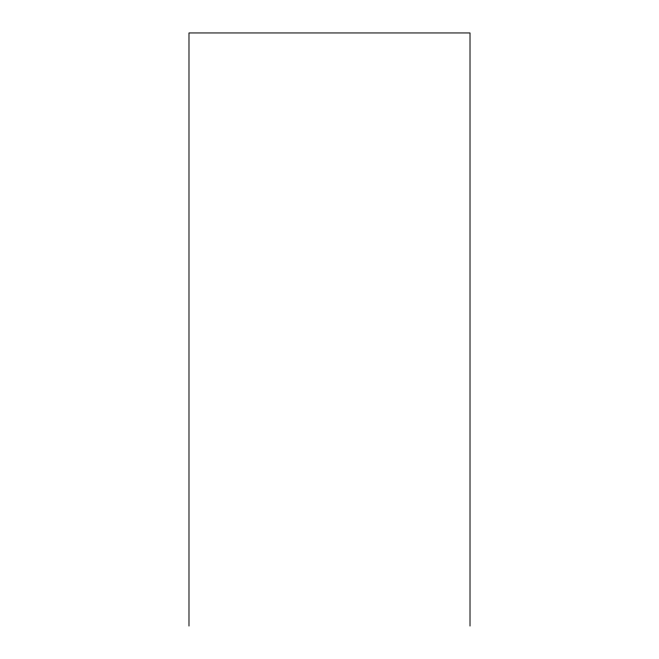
<?xml version="1.0" encoding="UTF-8"?>
<svg xmlns="http://www.w3.org/2000/svg" width="659" height="659" viewBox="0 0 659 659"><rect width="100%" height="100%" fill="white"/><g stroke="black" fill="none" stroke-linecap="round" stroke-linejoin="round"><path stroke-width="0.99" d="M470.015 626.05L470.015 32.95L188.985 32.95L188.985 626.05"/></g></svg>
